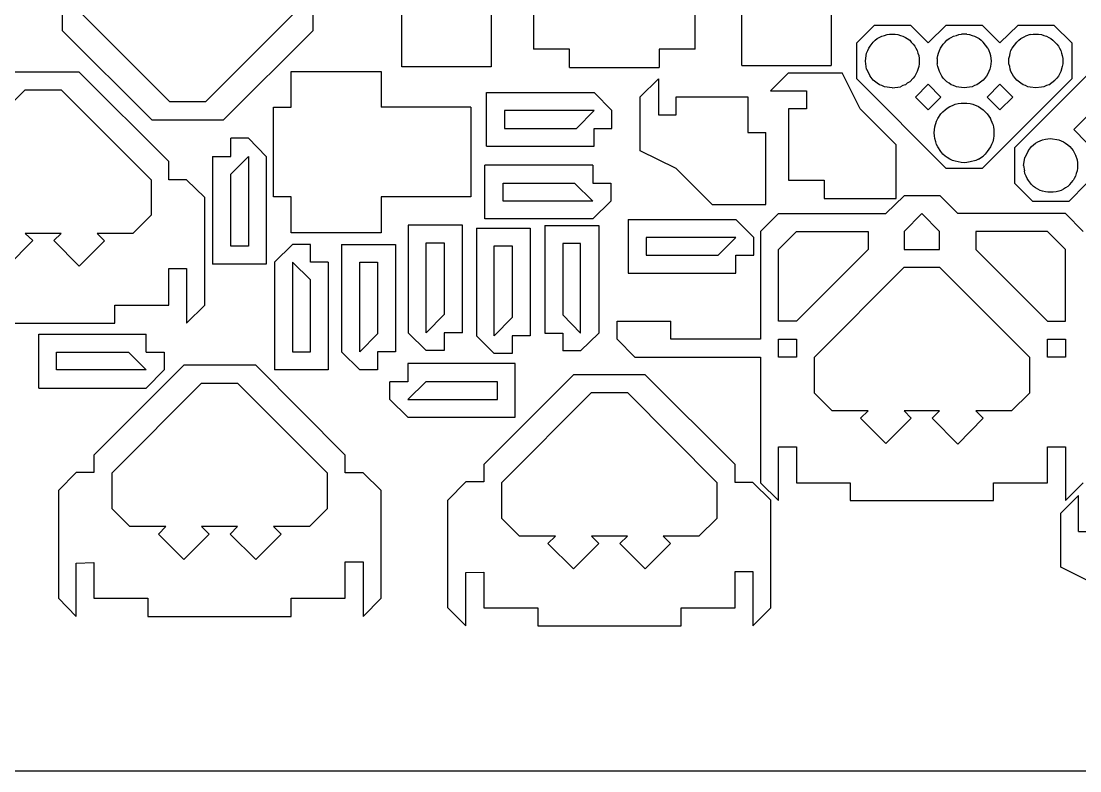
# Model space of a CAD drawing. Extents: x -4665 to 4665, y -2178 to 2178.
# Drawn here: x -3205 to -938, y -2178 to -573 of the extents above; entities that cross this region are included whole.
import ezdxf

# ---------------------------------------------------------------- set-up
doc = ezdxf.new("R2010")
doc.units = 0
doc.header["$MEASUREMENT"] = 0
doc.layers.get('0').update_dxf_attribs({"linetype": 'CONTINUOUS'})

msp = doc.modelspace()

# ---------------------------------------------------------------- linework, layer by layer
for p, q in [((-2107.9, -441), (-2107.9, -633.2)), ((-1761.6, -633.2), (-1761.6, -441)), ((-2389.9, -671.2), (-2389.9, -479)), ((-2198.5, -479), (-2198.5, -671.2)), ((-1662.3, -668.3), (-1662.3, -476.1)), ((-1470.9, -476.1), (-1470.9, -668.3)), ((-3117.3, -554.1), (-3117.3, -593.1)), ((-2887, -745.5), (-3079.2, -553.3)), ((-2617.8, -553.3), (-2810, -745.5)), ((-2579.7, -593.1), (-2579.7, -555)), ((-1416.1, -619.7), (-1378, -581.6)), ((-1378, -581.6), (-1300.9, -581.6)), ((-1300.9, -581.6), (-1262.8, -619.7)), ((-1262.8, -619.7), (-1224.7, -581.6)), ((-1224.7, -581.6), (-1147.7, -581.6)), ((-1147.7, -581.6), (-1109.6, -619.7)), ((-1109.6, -619.7), (-1070.6, -581.6)), ((-1070.6, -581.6), (-993.6, -581.6)), ((-993.6, -581.6), (-955.5, -619.7)), ((-3117.3, -593.1), (-2925.1, -784.4)), ((-2771.9, -784.4), (-2579.7, -593.1)), ((-1376.3, -613.8), (-1372.1, -610.4)), ((-1372.1, -610.4), (-1361.9, -605.3)), ((-1361.9, -605.3), (-1356.8, -603.6)), ((-1356.8, -603.6), (-1350.9, -601.9)), ((-1350.9, -601.9), (-1345.8, -601.1)), ((-1345.8, -601.1), (-1334, -601.1)), ((-1334, -601.1), (-1328, -601.9)), ((-1328, -601.9), (-1322.1, -603.6)), ((-1322.1, -603.6), (-1317, -605.3)), ((-1317, -605.3), (-1311.9, -607.9)), ((-1311.9, -607.9), (-1307.7, -610.4)), ((-1307.7, -610.4), (-1302.6, -613.8)), ((-1223, -613.8), (-1218, -610.4)), ((-1218, -610.4), (-1213.7, -607.9)), ((-1213.7, -607.9), (-1208.6, -605.3)), ((-1208.6, -605.3), (-1202.7, -603.6)), ((-1202.7, -603.6), (-1197.6, -601.9)), ((-1197.6, -601.9), (-1191.7, -601.1)), ((-1179.9, -601.1), (-1191.7, -601.1)), ((-1179.9, -601.1), (-1174.8, -601.9)), ((-1174.8, -601.9), (-1168.9, -603.6)), ((-1168.9, -603.6), (-1163.8, -605.3)), ((-1163.8, -605.3), (-1153.6, -610.4)), ((-1153.6, -610.4), (-1149.4, -613.8)), ((-1068.9, -613.8), (-1064.7, -610.4)), ((-1064.7, -610.4), (-1054.6, -605.3)), ((-1044.4, -601.9), (-1054.6, -605.3)), ((-1044.4, -601.9), (-1038.5, -601.1)), ((-1038.5, -601.1), (-1026.6, -601.1)), ((-1026.6, -601.1), (-1020.7, -601.9)), ((-1020.7, -601.9), (-1015.6, -603.6)), ((-1015.6, -603.6), (-1009.7, -605.3)), ((-1009.7, -605.3), (-1004.6, -607.9)), ((-1004.6, -607.9), (-1000.4, -610.4)), ((-1000.4, -610.4), (-996.1, -613.8)), ((-2030.9, -633.2), (-2107.9, -633.2)), ((-2030.9, -672.2), (-2030.9, -633.2)), ((-1761.6, -633.2), (-1838.7, -633.2)), ((-1838.7, -633.2), (-1838.7, -672.2)), ((-1416.1, -696.8), (-1416.1, -619.7)), ((-1392.4, -635.8), (-1389.8, -630.7)), ((-1389.8, -630.7), (-1387.3, -626.5)), ((-1387.3, -626.5), (-1380.5, -618)), ((-1380.5, -618), (-1376.3, -613.8)), ((-1302.6, -613.8), (-1299.2, -618)), ((-1299.2, -618), (-1295, -622.2)), ((-1295, -622.2), (-1291.6, -626.5)), ((-1291.6, -626.5), (-1289.1, -630.7)), ((-1289.1, -630.7), (-1286.5, -635.8)), ((-1239.1, -635.8), (-1236.6, -630.7)), ((-1236.6, -630.7), (-1234, -626.5)), ((-1234, -626.5), (-1230.7, -622.2)), ((-1230.7, -622.2), (-1226.4, -618)), ((-1226.4, -618), (-1223, -613.8)), ((-1149.4, -613.8), (-1145.1, -618)), ((-1135, -630.7), (-1145.1, -618)), ((-1135, -630.7), (-1133.3, -635.8)), ((-1085.9, -635.8), (-1083.3, -630.7)), ((-1083.3, -630.7), (-1073.2, -618)), ((-1073.2, -618), (-1068.9, -613.8)), ((-996.1, -613.8), (-987.7, -622.2)), ((-987.7, -622.2), (-984.3, -626.5)), ((-984.3, -626.5), (-981.7, -630.7)), ((-981.7, -630.7), (-979.2, -635.8)), ((-955.5, -619.7), (-955.5, -696.8)), ((-1397.5, -658.7), (-1395.8, -646.8)), ((-1395.8, -646.8), (-1394.9, -641.7)), ((-1394.9, -641.7), (-1392.4, -635.8)), ((-1286.5, -635.8), (-1284.8, -641.7)), ((-1284.8, -641.7), (-1283.2, -646.8)), ((-1283.2, -646.8), (-1282.3, -652.7)), ((-1282.3, -652.7), (-1282.3, -664.6)), ((-1243.4, -652.7), (-1242.5, -646.8)), ((-1243.4, -652.7), (-1243.4, -664.6)), ((-1242.5, -646.8), (-1240.8, -641.7)), ((-1240.8, -641.7), (-1239.1, -635.8)), ((-1133.3, -635.8), (-1130.8, -641.7)), ((-1130.8, -641.7), (-1129.9, -646.8)), ((-1129.9, -646.8), (-1128.2, -658.7)), ((-1090.1, -652.7), (-1088.4, -646.8)), ((-1090.1, -664.6), (-1090.1, -652.7)), ((-1088.4, -646.8), (-1087.6, -641.7)), ((-1087.6, -641.7), (-1085.9, -635.8)), ((-1077.2, -843.9), (-885.9, -651.7)), ((-979.2, -635.8), (-977.5, -641.7)), ((-977.5, -641.7), (-975.8, -646.8)), ((-975.8, -646.8), (-975, -652.7)), ((-975, -652.7), (-975, -664.6)), ((-2198.5, -671.2), (-2389.9, -671.2)), ((-2030.9, -672.2), (-1838.7, -672.2)), ((-1662.3, -668.3), (-1470.9, -668.3)), ((-1395.8, -670.5), (-1397.5, -658.7)), ((-1394.9, -675.6), (-1395.8, -670.5)), ((-1394.9, -675.6), (-1387.3, -690.8)), ((-1283.2, -670.5), (-1286.5, -680.7)), ((-1282.3, -664.6), (-1283.2, -670.5)), ((-1242.5, -670.5), (-1243.4, -664.6)), ((-1239.1, -680.7), (-1242.5, -670.5)), ((-1130.8, -675.6), (-1133.3, -680.7)), ((-1129.9, -670.5), (-1130.8, -675.6)), ((-1128.2, -658.7), (-1129.9, -670.5)), ((-1088.4, -670.5), (-1090.1, -664.6)), ((-1087.6, -675.6), (-1088.4, -670.5)), ((-1085.9, -680.7), (-1087.6, -675.6)), ((-975.8, -670.5), (-979.2, -680.7)), ((-975, -664.6), (-975.8, -670.5)), ((-3081.1, -682.2), (-3234.4, -682.2)), ((-3081.1, -682.2), (-2888.9, -873.5)), ((-2626.6, -757.2), (-2626.6, -681)), ((-2626.6, -681), (-2434.4, -681)), ((-2434.4, -681), (-2434.4, -757.2)), ((-1879.6, -735.4), (-1840.6, -696.5)), ((-1840.6, -696.5), (-1840.6, -773.5)), ((-1561.9, -683.7), (-1600.9, -722.6)), ((-1561.9, -683.7), (-1446.8, -683.7)), ((-1408.7, -760.7), (-1446.8, -683.7)), ((-1224.7, -888.9), (-1416.1, -696.8)), ((-1380.5, -699.3), (-1387.3, -690.8)), ((-1372.1, -706.1), (-1380.5, -699.3)), ((-1295, -695.1), (-1302.6, -702.7)), ((-1291.6, -690.8), (-1295, -695.1)), ((-1286.5, -680.7), (-1291.6, -690.8)), ((-1234, -690.8), (-1239.1, -680.7)), ((-1230.7, -695.1), (-1234, -690.8)), ((-1223, -702.7), (-1230.7, -695.1)), ((-1145.1, -699.3), (-1153.6, -706.1)), ((-955.5, -696.8), (-1147.7, -888.9)), ((-1138.4, -690.8), (-1145.1, -699.3)), ((-1135, -685.7), (-1138.4, -690.8)), ((-1133.3, -680.7), (-1135, -685.7)), ((-1083.3, -685.7), (-1085.9, -680.7)), ((-1080, -690.8), (-1083.3, -685.7)), ((-1073.2, -699.3), (-1080, -690.8)), ((-1064.7, -706.1), (-1073.2, -699.3)), ((-1004.6, -709.5), (-991.9, -699.3)), ((-987.7, -695.1), (-991.9, -699.3)), ((-984.3, -690.8), (-987.7, -695.1)), ((-979.2, -680.7), (-984.3, -690.8)), ((-3388.5, -912.5), (-3196.3, -720.3)), ((-3196.3, -720.3), (-3119.2, -720.3)), ((-3119.2, -720.3), (-2927, -912.5)), ((-1600.9, -722.6), (-1523.8, -722.6)), ((-1523.8, -722.6), (-1523.8, -760.7)), ((-1367, -709.5), (-1372.1, -706.1)), ((-1361.9, -711.1), (-1367, -709.5)), ((-1356.8, -713.7), (-1361.9, -711.1)), ((-1350.9, -714.5), (-1356.8, -713.7)), ((-1345.8, -715.4), (-1350.9, -714.5)), ((-1339.9, -716.2), (-1345.8, -715.4)), ((-1339.9, -716.2), (-1322.1, -713.7)), ((-1317, -711.1), (-1322.1, -713.7)), ((-1311.9, -709.5), (-1317, -711.1)), ((-1307.7, -706.1), (-1311.9, -709.5)), ((-1302.6, -702.7), (-1307.7, -706.1)), ((-1262.8, -707.8), (-1289.9, -735.7)), ((-1235.7, -735.7), (-1262.8, -707.8)), ((-1218, -706.1), (-1223, -702.7)), ((-1213.7, -709.5), (-1218, -706.1)), ((-1208.6, -711.1), (-1213.7, -709.5)), ((-1202.7, -713.7), (-1208.6, -711.1)), ((-1197.6, -714.5), (-1202.7, -713.7)), ((-1185.8, -716.2), (-1197.6, -714.5)), ((-1179.9, -715.4), (-1185.8, -716.2)), ((-1174.8, -714.5), (-1179.9, -715.4)), ((-1168.9, -713.7), (-1174.8, -714.5)), ((-1163.8, -711.1), (-1168.9, -713.7)), ((-1158.7, -709.5), (-1163.8, -711.1)), ((-1153.6, -706.1), (-1158.7, -709.5)), ((-1109.6, -707.8), (-1136.7, -735.7)), ((-1081.6, -735.7), (-1109.6, -707.8)), ((-1059.6, -709.5), (-1064.7, -706.1)), ((-1054.6, -711.1), (-1059.6, -709.5)), ((-1049.5, -713.7), (-1054.6, -711.1)), ((-1044.4, -714.5), (-1049.5, -713.7)), ((-1032.5, -716.2), (-1044.4, -714.5)), ((-1020.7, -714.5), (-1032.5, -716.2)), ((-1015.6, -713.7), (-1020.7, -714.5)), ((-1009.7, -711.1), (-1015.6, -713.7)), ((-1004.6, -709.5), (-1009.7, -711.1)), ((-2810, -745.5), (-2887, -745.5)), ((-2208.5, -840.9), (-2208.5, -725.8)), ((-2208.5, -725.8), (-1978.2, -725.8)), ((-1940.1, -764.7), (-1978.2, -725.8)), ((-1879.6, -850.6), (-1879.6, -735.4)), ((-1802.5, -735.4), (-1649.3, -735.4)), ((-1802.5, -773.5), (-1802.5, -735.4)), ((-1649.3, -735.4), (-1649.3, -811.6)), ((-1289.9, -735.7), (-1262.8, -762.8)), ((-1262.8, -762.8), (-1235.7, -735.7)), ((-1136.7, -735.7), (-1109.6, -762.8)), ((-1109.6, -762.8), (-1081.6, -735.7)), ((-2664.7, -757.2), (-2626.6, -757.2)), ((-2664.7, -949.4), (-2664.7, -757.2)), ((-2242.2, -757.2), (-2434.4, -757.2)), ((-2242.2, -757.2), (-2242.2, -949.4)), ((-2170.4, -764.7), (-2170.4, -802.8)), ((-1978.2, -764.7), (-2170.4, -764.7)), ((-2016.3, -802.8), (-1978.2, -764.7)), ((-1940.1, -802.8), (-1940.1, -764.7)), ((-1523.8, -760.7), (-1561.9, -760.7)), ((-1561.9, -760.7), (-1561.9, -913.9)), ((-1331.6, -837.7), (-1408.7, -760.7)), ((-1235.7, -771.3), (-1231.5, -767)), ((-1231.5, -767), (-1226.4, -762.8)), ((-1226.4, -762.8), (-1222.2, -759.4)), ((-1222.2, -759.4), (-1216.3, -756)), ((-1216.3, -756), (-1211.2, -753.5)), ((-1211.2, -753.5), (-1205.3, -750.9)), ((-1205.3, -750.9), (-1198.5, -749.2)), ((-1198.5, -749.2), (-1192.6, -748.4)), ((-1192.6, -748.4), (-1179.9, -748.4)), ((-1179.9, -748.4), (-1173.1, -749.2)), ((-1173.1, -749.2), (-1167.2, -750.9)), ((-1167.2, -750.9), (-1155.3, -756)), ((-1155.3, -756), (-1145.1, -762.8)), ((-1145.1, -762.8), (-1136.7, -771.3)), ((-2925.1, -784.4), (-2771.9, -784.4)), ((-1840.6, -773.5), (-1802.5, -773.5)), ((-1248.4, -799.2), (-1245.1, -787.3)), ((-1245.1, -787.3), (-1242.5, -781.4)), ((-1242.5, -781.4), (-1235.7, -771.3)), ((-1136.7, -771.3), (-1129.9, -781.4)), ((-1124.8, -793.3), (-1129.9, -781.4)), ((-1124.8, -793.3), (-1123.1, -799.2)), ((-924, -777.9), (-951.1, -805)), ((-2170.4, -802.8), (-2016.3, -802.8)), ((-1978.2, -840.9), (-1978.2, -802.8)), ((-1978.2, -802.8), (-1940.1, -802.8)), ((-1649.3, -811.6), (-1610.3, -811.6)), ((-1610.3, -965.7), (-1610.3, -811.6)), ((-1250.1, -811.9), (-1249.3, -806)), ((-1249.3, -818.7), (-1250.1, -811.9)), ((-1249.3, -806), (-1248.4, -799.2)), ((-1123.1, -799.2), (-1122.3, -806)), ((-1122.3, -806), (-1122.3, -818.7)), ((-951.1, -805), (-924, -832.9)), ((-2718.2, -823.9), (-2756.3, -823.9)), ((-2756.3, -862.8), (-2756.3, -823.9)), ((-2718.2, -823.9), (-2680.1, -862.8)), ((-1331.6, -952.9), (-1331.6, -837.7)), ((-1248.4, -824.6), (-1249.3, -818.7)), ((-1246.7, -831.4), (-1248.4, -824.6)), ((-1245.1, -837.3), (-1246.7, -831.4)), ((-1242.5, -842.4), (-1245.1, -837.3)), ((-1127.4, -837.3), (-1129.9, -842.4)), ((-1124.8, -831.4), (-1127.4, -837.3)), ((-1123.1, -824.6), (-1124.8, -831.4)), ((-1122.3, -818.7), (-1123.1, -824.6)), ((-1041.7, -841.4), (-1033.2, -834.6)), ((-1033.2, -834.6), (-1028.1, -831.2)), ((-1028.1, -831.2), (-1023, -829.5)), ((-1023, -829.5), (-1017.9, -827)), ((-1017.9, -827), (-1012, -826.1)), ((-1012, -826.1), (-1006.9, -825.3)), ((-1006.9, -825.3), (-1001, -824.5)), ((-1001, -824.5), (-983.2, -827)), ((-983.2, -827), (-978.2, -829.5)), ((-978.2, -829.5), (-973.1, -831.2)), ((-973.1, -831.2), (-968.8, -834.6)), ((-968.8, -834.6), (-963.8, -838)), ((-963.8, -838), (-959.5, -841.4)), ((-2208.5, -840.9), (-1978.2, -840.9)), ((-1802.5, -888.7), (-1879.6, -850.6)), ((-1235.7, -852.5), (-1242.5, -842.4)), ((-1231.5, -857.6), (-1235.7, -852.5)), ((-1226.4, -861.9), (-1231.5, -857.6)), ((-1140.9, -857.6), (-1145.1, -861.9)), ((-1136.7, -852.5), (-1140.9, -857.6)), ((-1129.9, -842.4), (-1136.7, -852.5)), ((-1077.2, -921), (-1077.2, -843.9)), ((-1048.4, -849.9), (-1056, -865.1)), ((-1048.4, -849.9), (-1041.7, -841.4)), ((-959.5, -841.4), (-952.8, -849.9)), ((-952.8, -849.9), (-947.7, -860)), ((-947.7, -860), (-944.3, -870.2)), ((-2888.9, -912.5), (-2888.9, -873.5)), ((-2795.2, -862.8), (-2756.3, -862.8)), ((-2795.2, -862.8), (-2795.2, -1093.1)), ((-2756.3, -900.9), (-2718.2, -862.8)), ((-2718.2, -862.8), (-2718.2, -1055)), ((-2680.1, -862.8), (-2680.1, -1093.1)), ((-2212.1, -996.3), (-2212.1, -881.1)), ((-1980.9, -881.1), (-2212.1, -881.1)), ((-1980.9, -881.1), (-1980.9, -920.1)), ((-1222.2, -865.2), (-1226.4, -861.9)), ((-1216.3, -868.6), (-1222.2, -865.2)), ((-1211.2, -871.2), (-1216.3, -868.6)), ((-1205.3, -872.9), (-1211.2, -871.2)), ((-1198.5, -874.6), (-1205.3, -872.9)), ((-1192.6, -875.4), (-1198.5, -874.6)), ((-1185.8, -876.2), (-1192.6, -875.4)), ((-1179.9, -875.4), (-1185.8, -876.2)), ((-1173.1, -874.6), (-1179.9, -875.4)), ((-1161.2, -871.2), (-1173.1, -874.6)), ((-1155.3, -868.6), (-1161.2, -871.2)), ((-1155.3, -868.6), (-1145.1, -861.9)), ((-1058.6, -882), (-1056.9, -870.2)), ((-1058.6, -882), (-1056.9, -893.9)), ((-1056.9, -870.2), (-1056, -865.1)), ((-944.3, -870.2), (-943.4, -876.1)), ((-943.4, -876.1), (-943.4, -888)), ((-2756.3, -1055), (-2756.3, -900.9)), ((-1725.5, -965.7), (-1802.5, -888.7)), ((-1147.7, -888.9), (-1224.7, -888.9)), ((-1056, -899), (-1056.9, -893.9)), ((-1053.5, -904.9), (-1056, -899)), ((-1051, -910), (-1053.5, -904.9)), ((-947.7, -904.9), (-950.2, -910)), ((-946, -899), (-947.7, -904.9)), ((-944.3, -893.9), (-946, -899)), ((-943.4, -888), (-944.3, -893.9)), ((-2927, -912.5), (-2927, -988.7)), ((-2850.8, -912.5), (-2888.9, -912.5)), ((-2811.9, -950.6), (-2850.8, -912.5)), ((-2173.1, -958.2), (-2173.1, -920.1)), ((-2173.1, -920.1), (-2019.9, -920.1)), ((-2019.9, -920.1), (-1980.9, -958.2)), ((-1980.9, -920.1), (-1942.8, -920.1)), ((-1942.8, -920.1), (-1942.8, -958.2)), ((-1561.9, -913.9), (-1485.7, -913.9)), ((-1485.7, -913.9), (-1485.7, -952.9)), ((-1039.1, -959.1), (-1077.2, -921)), ((-1048.4, -914.2), (-1051, -910)), ((-1041.7, -922.7), (-1048.4, -914.2)), ((-1037.4, -926.9), (-1041.7, -922.7)), ((-1033.2, -930.3), (-1037.4, -926.9)), ((-963.8, -926.9), (-968.8, -930.3)), ((-959.5, -922.7), (-963.8, -926.9)), ((-924, -921), (-962.1, -959.1)), ((-959.5, -922.7), (-952.8, -914.2)), ((-950.2, -910), (-952.8, -914.2)), ((-2811.9, -1180.9), (-2811.9, -950.6)), ((-2626.6, -949.4), (-2664.7, -949.4)), ((-2626.6, -1026.4), (-2626.6, -949.4)), ((-2242.2, -949.4), (-2434.4, -949.4)), ((-2434.4, -949.4), (-2434.4, -1026.4)), ((-1314.6, -946.8), (-1353.5, -984.9)), ((-1237.5, -946.8), (-1314.6, -946.8)), ((-1199.4, -984.9), (-1237.5, -946.8)), ((-1023, -935.4), (-1033.2, -930.3)), ((-1017.9, -937.1), (-1023, -935.4)), ((-1012, -938.8), (-1017.9, -937.1)), ((-1006.9, -939.6), (-1012, -938.8)), ((-995.1, -939.6), (-1006.9, -939.6)), ((-989.2, -938.8), (-995.1, -939.6)), ((-983.2, -937.1), (-989.2, -938.8)), ((-978.2, -935.4), (-983.2, -937.1)), ((-973.1, -932.8), (-978.2, -935.4)), ((-968.8, -930.3), (-973.1, -932.8)), ((-1980.9, -958.2), (-2173.1, -958.2)), ((-1942.8, -958.2), (-1980.9, -996.3)), ((-1725.5, -965.7), (-1610.3, -965.7)), ((-1485.7, -952.9), (-1331.6, -952.9)), ((-962.1, -959.1), (-1039.1, -959.1)), ((-2927, -988.7), (-2966, -1027.6)), ((-1980.9, -996.3), (-2212.1, -996.3)), ((-1583.8, -984.9), (-1621.9, -1023.8)), ((-1583.8, -984.9), (-1353.5, -984.9)), ((-1276.5, -984.9), (-1314.6, -1023.8)), ((-1238.4, -1023.8), (-1276.5, -984.9)), ((-969.1, -984.9), (-1199.4, -984.9)), ((-931, -1023.8), (-969.1, -984.9)), ((-2376.4, -1009.9), (-2376.4, -1240.2)), ((-2260.4, -1009.9), (-2376.4, -1009.9)), ((-2260.4, -1240.2), (-2260.4, -1009.9)), ((-2230, -1016.4), (-2114.9, -1016.4)), ((-2230, -1016.4), (-2230, -1246.7)), ((-2114.9, -1016.4), (-2114.9, -1246.7)), ((-2083.5, -1010.8), (-2083.5, -1241.1)), ((-2083.5, -1010.8), (-1968.3, -1010.8)), ((-1968.3, -1010.8), (-1968.3, -1241.1)), ((-1905, -997.9), (-1905, -1113)), ((-1905, -997.9), (-1674.7, -997.9)), ((-1636.6, -1036), (-1674.7, -997.9)), ((-3119.2, -1027.6), (-3196.3, -1027.6)), ((-3196.3, -1027.6), (-3180.2, -1042.9)), ((-3135.3, -1042.9), (-3119.2, -1027.6)), ((-2966, -1027.6), (-3042.2, -1027.6)), ((-3042.2, -1027.6), (-3026.9, -1043.7)), ((-2434.4, -1026.4), (-2626.6, -1026.4)), ((-1866.9, -1036), (-1866.9, -1074.1)), ((-1674.7, -1036), (-1866.9, -1036)), ((-1712.8, -1074.1), (-1674.7, -1036)), ((-1636.6, -1074.1), (-1636.6, -1036)), ((-1621.9, -1023.8), (-1621.9, -1254.1)), ((-1583.8, -1061.9), (-1544.8, -1023.8)), ((-1544.8, -1023.8), (-1391.6, -1023.8)), ((-1391.6, -1023.8), (-1391.6, -1061.9)), ((-1314.6, -1023.8), (-1314.6, -1061.9)), ((-1238.4, -1061.9), (-1238.4, -1023.8)), ((-1161.3, -1023.8), (-1161.3, -1061.9)), ((-1007.2, -1023.8), (-1161.3, -1023.8)), ((-969.1, -1061.9), (-1007.2, -1023.8)), ((-3180.2, -1042.9), (-3234.4, -1097.9)), ((-3081.1, -1097.9), (-3135.3, -1042.9)), ((-3026.9, -1043.7), (-3081.1, -1097.9)), ((-2718.2, -1055), (-2756.3, -1055)), ((-2623.7, -1051.1), (-2662.7, -1089.2)), ((-2585.6, -1051.1), (-2623.7, -1051.1)), ((-2585.6, -1089.2), (-2585.6, -1051.1)), ((-2518.8, -1051), (-2403.6, -1051)), ((-2518.8, -1051), (-2518.8, -1281.3)), ((-2403.6, -1051), (-2403.6, -1281.3)), ((-2337.5, -1048), (-2299.4, -1048)), ((-2337.5, -1240.2), (-2337.5, -1048)), ((-2299.4, -1048), (-2299.4, -1201.3)), ((-2191.9, -1246.7), (-2191.9, -1054.5)), ((-2191.9, -1054.5), (-2153.8, -1054.5)), ((-2153.8, -1054.5), (-2153.8, -1207.8)), ((-2045.4, -1048.9), (-2045.4, -1202.2)), ((-2007.3, -1048.9), (-2045.4, -1048.9)), ((-2007.3, -1241.1), (-2007.3, -1048.9)), ((-1583.8, -1215.2), (-1583.8, -1061.9)), ((-1391.6, -1061.9), (-1544.8, -1215.2)), ((-1314.6, -1061.9), (-1238.4, -1061.9)), ((-1161.3, -1061.9), (-1007.2, -1215.2)), ((-969.1, -1215.2), (-969.1, -1061.9)), ((-1866.9, -1074.1), (-1712.8, -1074.1)), ((-1674.7, -1113), (-1674.7, -1074.1)), ((-1674.7, -1074.1), (-1636.6, -1074.1)), ((-2888.9, -1180.9), (-2888.9, -1103)), ((-2888.9, -1103), (-2850.8, -1103)), ((-2850.8, -1103), (-2850.8, -1219.8)), ((-2680.1, -1093.1), (-2795.2, -1093.1)), ((-2662.7, -1089.2), (-2662.7, -1319.5)), ((-2585.6, -1127.3), (-2623.7, -1089.2)), ((-2623.7, -1089.2), (-2623.7, -1281.4)), ((-2547.5, -1089.2), (-2585.6, -1089.2)), ((-2547.5, -1089.2), (-2547.5, -1319.5)), ((-2479.8, -1281.3), (-2479.8, -1089.1)), ((-2479.8, -1089.1), (-2441.7, -1089.1)), ((-2441.7, -1089.1), (-2441.7, -1242.3)), ((-1506.7, -1292.2), (-1314.6, -1100)), ((-1314.6, -1100), (-1238.4, -1100)), ((-1238.4, -1100), (-1046.2, -1292.2)), ((-2585.6, -1281.4), (-2585.6, -1127.3)), ((-1905, -1113), (-1674.7, -1113)), ((-3004.1, -1180.9), (-2888.9, -1180.9)), ((-3004.1, -1219.8), (-3004.1, -1180.9)), ((-2850.8, -1219.8), (-2811.9, -1180.9)), ((-2299.4, -1201.3), (-2337.5, -1240.2)), ((-3311.4, -1219.8), (-3004.1, -1219.8)), ((-2153.8, -1207.8), (-2191.9, -1246.7)), ((-2045.4, -1202.2), (-2007.3, -1241.1)), ((-1929.2, -1215.2), (-1814.1, -1215.2)), ((-1929.2, -1254.1), (-1929.2, -1215.2)), ((-1814.1, -1254.1), (-1814.1, -1215.2)), ((-1544.8, -1215.2), (-1583.8, -1215.2)), ((-1007.2, -1215.2), (-969.1, -1215.2)), ((-3167.3, -1358.6), (-3167.3, -1243.4)), ((-3167.3, -1243.4), (-2937, -1243.4)), ((-2937, -1281.5), (-2937, -1243.4)), ((-2441.7, -1242.3), (-2479.8, -1281.3)), ((-2337.5, -1278.3), (-2376.4, -1240.2)), ((-2299.4, -1240.2), (-2299.4, -1278.3)), ((-2260.4, -1240.2), (-2299.4, -1240.2)), ((-2083.5, -1241.1), (-2045.4, -1241.1)), ((-2045.4, -1241.1), (-2045.4, -1279.2)), ((-2007.3, -1279.2), (-1968.3, -1241.1)), ((-2191.9, -1284.8), (-2230, -1246.7)), ((-2114.9, -1246.7), (-2153.8, -1246.7)), ((-2153.8, -1246.7), (-2153.8, -1284.8)), ((-1929.2, -1254.1), (-1891.1, -1292.2)), ((-1621.9, -1254.1), (-1814.1, -1254.1)), ((-1583.8, -1254.1), (-1544.8, -1254.1)), ((-1583.8, -1292.2), (-1583.8, -1254.1)), ((-1544.8, -1254.1), (-1544.8, -1292.2)), ((-1007.2, -1254.1), (-969.1, -1254.1)), ((-1007.2, -1292.2), (-1007.2, -1254.1)), ((-969.1, -1254.1), (-969.1, -1292.2)), ((-3129.2, -1281.5), (-2975.1, -1281.5)), ((-3129.2, -1319.6), (-3129.2, -1281.5)), ((-2975.1, -1281.5), (-2937, -1319.6)), ((-2937, -1281.5), (-2898.9, -1281.5)), ((-2898.9, -1281.5), (-2898.9, -1319.6)), ((-2623.7, -1281.4), (-2585.6, -1281.4)), ((-2479.8, -1319.4), (-2518.8, -1281.3)), ((-2441.7, -1281.3), (-2441.7, -1319.4)), ((-2403.6, -1281.3), (-2441.7, -1281.3)), ((-2299.4, -1278.3), (-2337.5, -1278.3)), ((-2153.8, -1284.8), (-2191.9, -1284.8)), ((-2007.3, -1279.2), (-2045.4, -1279.2)), ((-2856.9, -1310), (-3049.1, -1502.1)), ((-2702.8, -1310), (-2856.9, -1310)), ((-2511.5, -1502.1), (-2702.8, -1310)), ((-2147, -1306.1), (-2377.3, -1306.1)), ((-2377.3, -1306.1), (-2377.3, -1345)), ((-2147, -1421.2), (-2147, -1306.1)), ((-1891.1, -1292.2), (-1621.9, -1292.2)), ((-1621.9, -1292.2), (-1621.9, -1561.5)), ((-1544.8, -1292.2), (-1583.8, -1292.2)), ((-1506.7, -1369.3), (-1506.7, -1292.2)), ((-1046.2, -1292.2), (-1046.2, -1369.3)), ((-969.1, -1292.2), (-1007.2, -1292.2)), ((-2937, -1319.6), (-3129.2, -1319.6)), ((-2898.9, -1319.6), (-2937, -1358.6)), ((-2547.5, -1319.5), (-2662.7, -1319.5)), ((-2441.7, -1319.4), (-2479.8, -1319.4)), ((-2022.1, -1330.3), (-2214.2, -1522.5)), ((-1868.8, -1330.3), (-2022.1, -1330.3)), ((-1676.6, -1522.5), (-1868.8, -1330.3)), ((-3167.3, -1358.6), (-2937, -1358.6)), ((-3010.2, -1540.2), (-2818.8, -1348)), ((-2818.8, -1348), (-2741.8, -1348)), ((-2741.8, -1348), (-2549.6, -1540.2)), ((-2377.3, -1345), (-2415.4, -1345)), ((-2415.4, -1383.1), (-2415.4, -1345)), ((-2338.3, -1345), (-2377.3, -1383.1)), ((-2185.1, -1345), (-2338.3, -1345)), ((-2185.1, -1383.1), (-2185.1, -1345)), ((-2176.1, -1560.6), (-1984, -1368.4)), ((-1984, -1368.4), (-1906.9, -1368.4)), ((-1906.9, -1368.4), (-1715.6, -1560.6)), ((-1468.6, -1407.4), (-1506.7, -1369.3)), ((-1046.2, -1369.3), (-1084.3, -1407.4)), ((-2415.4, -1383.1), (-2377.3, -1421.2)), ((-2377.3, -1383.1), (-2185.1, -1383.1)), ((-2377.3, -1421.2), (-2147, -1421.2)), ((-1391.6, -1407.4), (-1468.6, -1407.4)), ((-1391.6, -1407.4), (-1407.7, -1423.5)), ((-1407.7, -1423.5), (-1353.5, -1477.7)), ((-1353.5, -1477.7), (-1299.3, -1423.5)), ((-1238.4, -1407.4), (-1314.6, -1407.4)), ((-1299.3, -1423.5), (-1314.6, -1407.4)), ((-1238.4, -1407.4), (-1254.4, -1423.5)), ((-1254.4, -1423.5), (-1199.4, -1478.5)), ((-1199.4, -1478.5), (-1145.2, -1423.5)), ((-1084.3, -1407.4), (-1161.3, -1407.4)), ((-1145.2, -1423.5), (-1161.3, -1407.4)), ((-1583.8, -1599.6), (-1583.8, -1484.4)), ((-1583.8, -1484.4), (-1544.8, -1484.4)), ((-1544.8, -1484.4), (-1544.8, -1561.5)), ((-1007.2, -1561.5), (-1007.2, -1484.4)), ((-1007.2, -1484.4), (-969.1, -1484.4)), ((-969.1, -1484.4), (-969.1, -1599.6)), ((-3049.1, -1502.1), (-3049.1, -1539.4)), ((-2511.5, -1540.2), (-2511.5, -1502.1)), ((-3087.2, -1539.4), (-3125.3, -1578.3)), ((-3049.1, -1539.4), (-3087.2, -1539.4)), ((-3010.2, -1617.3), (-3010.2, -1540.2)), ((-2549.6, -1540.2), (-2549.6, -1617.3)), ((-2472.5, -1540.2), (-2511.5, -1540.2)), ((-2434.4, -1578.3), (-2472.5, -1540.2)), ((-2214.2, -1522.5), (-2214.2, -1559.8)), ((-1676.6, -1560.6), (-1676.6, -1522.5)), ((-2253.2, -1559.8), (-2291.3, -1598.7)), ((-2214.2, -1559.8), (-2253.2, -1559.8)), ((-2176.1, -1637.7), (-2176.1, -1560.6)), ((-1715.6, -1560.6), (-1715.6, -1637.7)), ((-1638.5, -1560.6), (-1676.6, -1560.6)), ((-1599.6, -1598.7), (-1638.5, -1560.6)), ((-1621.9, -1561.5), (-1583.8, -1599.6)), ((-1544.8, -1561.5), (-1429.7, -1561.5)), ((-1429.7, -1561.5), (-1429.7, -1599.6)), ((-1123.2, -1599.6), (-1123.2, -1561.5)), ((-1123.2, -1561.5), (-1007.2, -1561.5)), ((-969.1, -1599.6), (-931, -1561.5)), ((-3125.3, -1578.3), (-3125.3, -1808.6)), ((-2434.4, -1808.6), (-2434.4, -1578.3)), ((-2291.3, -1829), (-2291.3, -1598.7)), ((-1599.6, -1829), (-1599.6, -1598.7)), ((-1429.7, -1599.6), (-1123.2, -1599.6)), ((-978.9, -1626.9), (-940.8, -1588.8)), ((-940.8, -1665.9), (-940.8, -1588.8)), ((-2972.1, -1655.4), (-3010.2, -1617.3)), ((-2549.6, -1617.3), (-2587.7, -1655.4)), ((-978.9, -1742.1), (-978.9, -1626.9)), ((-2138, -1675.8), (-2176.1, -1637.7)), ((-1715.6, -1637.7), (-1753.7, -1675.8)), ((-2895, -1655.4), (-2972.1, -1655.4)), ((-2911.1, -1671.5), (-2895, -1655.4)), ((-2856.9, -1725.7), (-2911.1, -1671.5)), ((-2802.7, -1671.5), (-2856.9, -1725.7)), ((-2741.8, -1655.4), (-2818.8, -1655.4)), ((-2818.8, -1655.4), (-2802.7, -1671.5)), ((-2757.8, -1671.5), (-2741.8, -1655.4)), ((-2702.8, -1725.7), (-2757.8, -1671.5)), ((-2648.6, -1671.5), (-2702.8, -1725.7)), ((-2587.7, -1655.4), (-2664.7, -1655.4)), ((-2664.7, -1655.4), (-2648.6, -1671.5)), ((-2061, -1675.8), (-2138, -1675.8)), ((-2077.1, -1691.8), (-2061, -1675.8)), ((-1984, -1675.8), (-1967.9, -1691.8)), ((-1906.9, -1675.8), (-1984, -1675.8)), ((-1923, -1691.8), (-1906.9, -1675.8)), ((-1753.7, -1675.8), (-1830.7, -1675.8)), ((-1830.7, -1675.8), (-1814.6, -1691.8)), ((-940.8, -1665.9), (-901.9, -1665.9)), ((-2022.1, -1746), (-2077.1, -1691.8)), ((-1967.9, -1691.8), (-2022.1, -1746)), ((-1868.8, -1746), (-1923, -1691.8)), ((-1814.6, -1691.8), (-1868.8, -1746)), ((-3087.2, -1733.3), (-3049.1, -1732.4)), ((-3087.2, -1847.6), (-3087.2, -1733.3)), ((-3049.1, -1732.4), (-3049.1, -1808.6)), ((-2511.5, -1808.6), (-2511.5, -1730.7)), ((-2511.5, -1730.7), (-2472.5, -1730.7)), ((-2472.5, -1730.7), (-2472.5, -1847.6)), ((-901.9, -1781), (-978.9, -1742.1)), ((-2253.2, -1753.7), (-2214.2, -1752.8)), ((-2253.2, -1868), (-2253.2, -1753.7)), ((-2214.2, -1752.8), (-2214.2, -1829)), ((-1676.6, -1829), (-1676.6, -1751.1)), ((-1676.6, -1751.1), (-1638.5, -1751.1)), ((-1638.5, -1751.1), (-1638.5, -1868)), ((-3125.3, -1808.6), (-3087.2, -1847.6)), ((-3049.1, -1808.6), (-2934, -1808.6)), ((-2934, -1808.6), (-2934, -1847.6)), ((-2626.6, -1847.6), (-2626.6, -1808.6)), ((-2626.6, -1808.6), (-2511.5, -1808.6)), ((-2472.5, -1847.6), (-2434.4, -1808.6)), ((-2291.3, -1829), (-2253.2, -1868)), ((-2214.2, -1829), (-2099.1, -1829)), ((-2099.1, -1829), (-2099.1, -1868)), ((-1791.8, -1868), (-1791.8, -1829)), ((-1791.8, -1829), (-1676.6, -1829)), ((-1638.5, -1868), (-1599.6, -1829)), ((-2934, -1847.6), (-2626.6, -1847.6)), ((-2099.1, -1868), (-1791.8, -1868)), ((-4664.7, -2178.2), (4664.7, -2178.2))]:
    msp.add_line(p, q)

doc.saveas('drawing.dxf')
